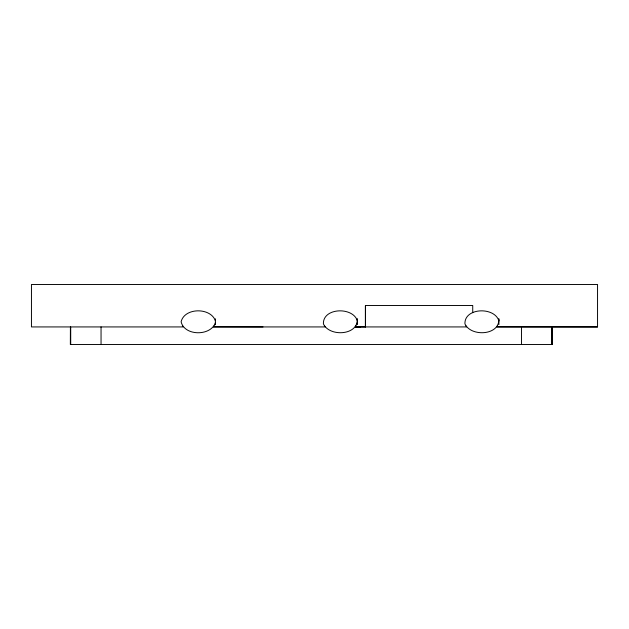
<?xml version="1.0" encoding="UTF-8"?>
<svg xmlns="http://www.w3.org/2000/svg" width="629" height="629" viewBox="0 0 629 629"><rect width="100%" height="100%" fill="white"/><g stroke="black" fill="none" stroke-linecap="round" stroke-linejoin="round"><path stroke-width="0.94" d="M552.191 344.519L552.199 327.088L552.207 344.519M215.37 324.721L215.362 318.785M357.311 320.743C352.83 306.582 322.763 307.605 323.408 323.888C329.47 337.105 358.412 335.556 357.319 318.785L357.398 324.564M498.836 320.743C494.355 306.582 464.288 307.605 464.933 323.888C470.995 337.105 499.937 335.556 498.844 318.785L498.923 324.564M215.362 322.842C210.597 336.311 184.439 336.138 181.121 321.796C184.439 307.455 210.589 307.282 215.362 320.743M357.06 323.896L357.311 322.842M263.024 326.931L213.412 326.852L214.135 325.901M356.085 325.901L355.291 326.931L466.702 326.931L465.908 325.901M497.61 325.901L496.816 326.931L597.55 326.931L597.55 284.481L31.45 284.481L31.45 326.931L183.228 326.931L182.434 325.901M213.341 326.931L325.177 326.931L324.383 325.901M552.411 344.519L70.354 344.519L70.409 327.088M496.894 326.852L597.55 326.931M355.833 326.231L355.833 326.931L355.369 326.852L365.488 326.931L365.488 305.482L472.733 305.482L472.733 312.692M355.369 326.852L360.606 326.931M552.411 327.088L552.364 344.519M551.947 327.088L551.947 344.519M521.52 326.931L521.52 344.519M365.37 305.718L365.37 326.931M101.049 326.931L101.049 344.519M70.676 327.088L70.676 344.519M70.566 327.088L70.566 344.519"/></g></svg>
